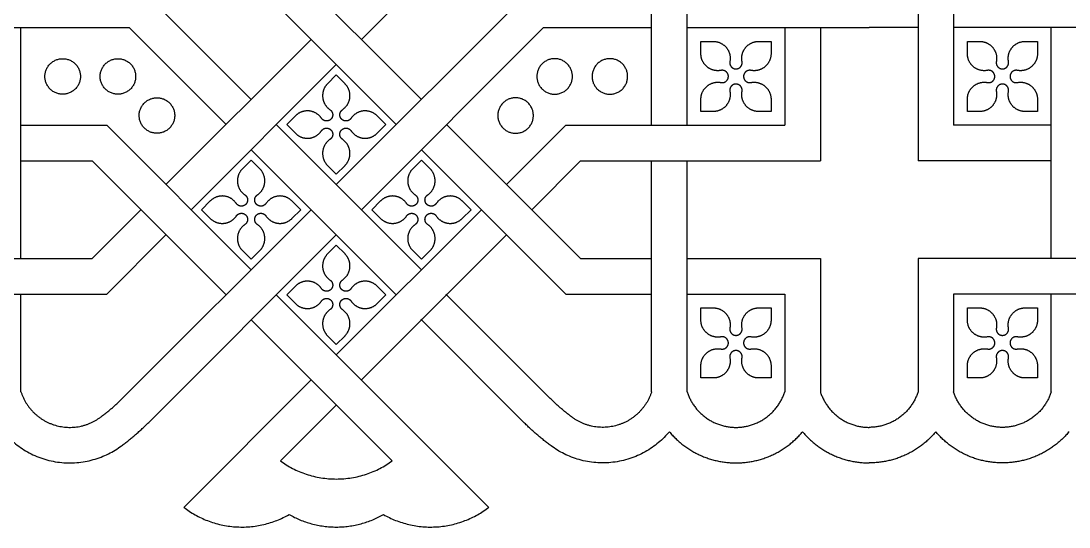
# Model space of a CAD drawing. Header units: millimetres. Extents: x -117 to 119, y -123 to 112.
# Drawn here: x 61.26 to 83.64, y 66.33 to 77.14 of the extents above; entities that cross this region are included whole.
import ezdxf

# ---------------------------------------------------------------- set-up
doc = ezdxf.new("R2010")
doc.units = ezdxf.units.MM
doc.header["$MEASUREMENT"] = 0
doc.layers.add('Layer 03', color=5, linetype='Continuous')

msp = doc.modelspace()

# ---------------------------------------------------------------- linework, layer by layer
at = {"layer": 'Layer 03'}
for p, q in [((74.728, 74.914), (74.728, 80.382)), ((75.486, 74.914), (75.486, 80.068)), ((81.177, 79.204), (81.177, 74.914)), ((80.419, 78.89), (80.419, 74.155)), ((66.191, 78.014), (69.275, 74.93)), ((69.796, 78.014), (68.53, 76.748)), ((66.175, 75.467), (63.883, 77.759)), ((67.994, 73.648), (72.105, 77.759)), ((58.414, 77), (63.568, 77)), ((61.259, 72.068), (61.259, 77)), ((65.639, 74.93), (63.568, 77)), ((68.53, 73.112), (72.419, 77)), ((72.419, 77), (74.728, 77)), ((75.486, 77), (79.375, 77)), ((77.573, 77), (77.573, 74.914)), ((78.332, 77), (78.332, 74.155)), ((80.419, 77), (79.375, 77)), ((86.332, 77), (81.177, 77)), ((83.264, 72.068), (83.264, 77)), ((75.781, 76.443), (75.781, 76.706)), ((75.781, 76.706), (76.044, 76.706)), ((77.015, 76.706), (77.279, 76.706)), ((77.279, 76.706), (77.279, 76.443)), ((81.472, 76.443), (81.472, 76.706)), ((81.472, 76.706), (81.735, 76.706)), ((82.706, 76.706), (82.969, 76.706)), ((82.969, 76.706), (82.969, 76.443)), ((67.994, 76.212), (64.893, 73.112)), ((67.994, 75.989), (67.807, 75.803)), ((68.18, 75.803), (67.994, 75.989)), ((75.781, 75.208), (75.781, 75.472)), ((77.279, 75.472), (77.279, 75.208)), ((81.472, 75.208), (81.472, 75.472)), ((82.969, 75.472), (82.969, 75.208)), ((67.121, 75.116), (66.935, 74.93)), ((69.052, 74.93), (68.866, 75.116)), ((76.044, 75.208), (75.781, 75.208)), ((77.279, 75.208), (77.015, 75.208)), ((81.735, 75.208), (81.472, 75.208)), ((82.969, 75.208), (82.706, 75.208)), ((61.259, 74.914), (63.091, 74.914)), ((66.175, 71.83), (63.091, 74.914)), ((69.812, 71.83), (66.712, 74.93)), ((66.935, 74.93), (67.121, 74.744)), ((68.866, 74.744), (69.052, 74.93)), ((71.63, 73.648), (72.896, 74.914)), ((72.896, 74.914), (77.573, 74.914)), ((83.264, 74.914), (81.177, 74.914)), ((69.275, 71.293), (66.175, 74.394)), ((69.812, 74.394), (72.896, 71.31)), ((61.259, 74.155), (62.777, 74.155)), ((65.639, 71.293), (62.777, 74.155)), ((66.175, 74.171), (65.989, 73.985)), ((66.361, 73.985), (66.175, 74.171)), ((69.812, 74.171), (69.626, 73.985)), ((69.998, 73.985), (69.812, 74.171)), ((72.167, 73.112), (73.21, 74.155)), ((73.21, 74.155), (78.332, 74.155)), ((74.728, 69.223), (74.728, 74.155)), ((75.486, 69.223), (75.486, 74.155)), ((83.264, 74.155), (80.419, 74.155)), ((67.807, 74.057), (67.994, 73.871)), ((67.994, 73.871), (68.18, 74.057)), ((65.302, 73.298), (65.116, 73.112)), ((67.234, 73.112), (67.048, 73.298)), ((68.939, 73.298), (68.753, 73.112)), ((70.871, 73.112), (70.685, 73.298)), ((63.452, 69.106), (67.457, 73.112)), ((65.116, 73.112), (65.302, 72.926)), ((67.048, 72.926), (67.234, 73.112)), ((67.994, 70.012), (71.094, 73.112)), ((68.753, 73.112), (68.939, 72.926)), ((70.685, 72.926), (70.871, 73.112)), ((64.357, 72.575), (63.091, 71.31)), ((63.988, 68.57), (67.994, 72.575)), ((68.53, 69.475), (71.63, 72.575)), ((67.994, 72.352), (67.807, 72.166)), ((68.18, 72.166), (67.994, 72.352)), ((65.989, 72.239), (66.175, 72.053)), ((66.175, 72.053), (66.361, 72.239)), ((69.626, 72.239), (69.812, 72.053)), ((69.812, 72.053), (69.998, 72.239)), ((57.655, 72.068), (62.777, 72.068)), ((73.21, 72.068), (74.728, 72.068)), ((75.486, 72.068), (78.332, 72.068)), ((78.332, 72.068), (78.332, 69.223)), ((85.54, 72.068), (80.419, 72.068)), ((80.419, 72.068), (80.419, 69.223)), ((67.121, 71.48), (66.935, 71.293)), ((69.052, 71.293), (68.866, 71.48)), ((58.414, 71.31), (63.091, 71.31)), ((61.259, 69.223), (61.259, 71.31)), ((71.25, 66.755), (66.712, 71.293)), ((66.935, 71.293), (67.121, 71.107)), ((68.866, 71.107), (69.052, 71.293)), ((72.536, 69.106), (70.332, 71.31)), ((72.896, 71.31), (74.728, 71.31)), ((75.486, 71.31), (77.573, 71.31)), ((77.573, 71.31), (77.573, 69.223)), ((81.177, 71.31), (81.177, 69.223)), ((85.855, 71.31), (81.177, 71.31)), ((83.264, 69.223), (83.264, 71.31)), ((75.781, 70.752), (75.781, 71.015)), ((75.781, 71.015), (76.044, 71.015)), ((77.015, 71.015), (77.279, 71.015)), ((77.279, 71.015), (77.279, 70.752)), ((81.472, 70.752), (81.472, 71.015)), ((81.472, 71.015), (81.735, 71.015)), ((82.706, 71.015), (82.969, 71.015)), ((82.969, 71.015), (82.969, 70.752)), ((69.186, 67.746), (66.175, 70.757)), ((71.999, 68.57), (69.796, 70.773)), ((67.807, 70.421), (67.994, 70.235)), ((67.994, 70.235), (68.18, 70.421)), ((75.781, 69.518), (75.781, 69.781)), ((77.279, 69.781), (77.279, 69.518)), ((81.472, 69.518), (81.472, 69.781)), ((82.969, 69.781), (82.969, 69.518)), ((64.737, 66.755), (67.457, 69.475)), ((76.044, 69.518), (75.781, 69.518)), ((77.279, 69.518), (77.015, 69.518)), ((81.735, 69.518), (81.472, 69.518)), ((82.969, 69.518), (82.706, 69.518)), ((66.801, 67.746), (67.994, 68.939))]:
    msp.add_line(p, q, dxfattribs=at)
for points in [[(66.95, 78.328), (69.812, 75.467)], [(67.457, 76.748), (64.357, 73.648)], [(70.348, 74.93), (73.21, 72.068)], [(63.82, 73.112), (62.777, 72.068)]]:
    msp.add_lwpolyline(points, dxfattribs=at)
for points, weights, knots in [([(76.044, 76.706), (76.215, 76.706), (76.324, 76.575), (76.432, 76.443), (76.4, 76.276)], [1, 0.904854530768, 1, 0.904854530768, 1], [37.441541, 37.441541, 37.441541, 38.250627, 38.250627, 39.059714, 39.059714, 39.059714]), ([(76.659, 76.276), (76.627, 76.443), (76.736, 76.575), (76.845, 76.706), (77.015, 76.706)], [1, 0.904863889332, 1, 0.904863889332, 1], [40.235161, 40.235161, 40.235161, 41.044166, 41.044166, 41.853171, 41.853171, 41.853171]), ([(81.735, 76.706), (81.906, 76.706), (82.014, 76.575), (82.123, 76.443), (82.091, 76.276)], [1, 0.904854530768, 1, 0.904854530768, 1], [37.441541, 37.441541, 37.441541, 38.250627, 38.250627, 39.059714, 39.059714, 39.059714]), ([(82.35, 76.276), (82.318, 76.443), (82.427, 76.575), (82.535, 76.706), (82.706, 76.706)], [1, 0.904863889332, 1, 0.904863889332, 1], [40.235161, 40.235161, 40.235161, 41.044166, 41.044166, 41.853171, 41.853171, 41.853171]), ([(62.53, 75.957), (62.53, 76.337), (62.15, 76.337), (61.771, 76.337), (61.771, 75.957), (61.771, 75.578), (62.15, 75.578), (62.53, 75.578), (62.53, 75.957)], [1, 0.707106781187, 1, 0.707106781187, 1, 0.707106781187, 1, 0.707106781187, 1], [0, 0, 0, 1.570796, 1.570796, 3.141593, 3.141593, 4.712389, 4.712389, 6.283185, 6.283185, 6.283185]), ([(63.709, 75.957), (63.709, 76.337), (63.33, 76.337), (62.95, 76.337), (62.95, 75.957), (62.95, 75.578), (63.33, 75.578), (63.709, 75.578), (63.709, 75.957)], [1, 0.707106781187, 1, 0.707106781187, 1, 0.707106781187, 1, 0.707106781187, 1], [0, 0, 0, 1.570796, 1.570796, 3.141593, 3.141593, 4.712389, 4.712389, 6.283185, 6.283185, 6.283185]), ([(72.278, 75.957), (72.278, 76.337), (72.657, 76.337), (73.037, 76.337), (73.037, 75.957), (73.037, 75.578), (72.657, 75.578), (72.278, 75.578), (72.278, 75.957)], [1, 0.707106781187, 1, 0.707106781187, 1, 0.707106781187, 1, 0.707106781187, 1], [0, 0, 0, 1.570796, 1.570796, 3.141593, 3.141593, 4.712389, 4.712389, 6.283185, 6.283185, 6.283185]), ([(73.457, 75.957), (73.457, 76.337), (73.837, 76.337), (74.216, 76.337), (74.216, 75.957), (74.216, 75.578), (73.837, 75.578), (73.457, 75.578), (73.457, 75.957)], [1, 0.707106781187, 1, 0.707106781187, 1, 0.707106781187, 1, 0.707106781187, 1], [0, 0, 0, 1.570796, 1.570796, 3.141593, 3.141593, 4.712389, 4.712389, 6.283185, 6.283185, 6.283185]), ([(76.211, 76.087), (76.044, 76.055), (75.912, 76.163), (75.781, 76.272), (75.781, 76.443)], [1, 0.904854530768, 1, 0.904854530768, 1], [34.487142, 34.487142, 34.487142, 35.296228, 35.296228, 36.105314, 36.105314, 36.105314]), ([(77.279, 76.443), (77.279, 76.272), (77.147, 76.163), (77.016, 76.055), (76.848, 76.087)], [1, 0.904863889332, 1, 0.904863889332, 1], [20.19797, 20.19797, 20.19797, 21.006976, 21.006976, 21.815981, 21.815981, 21.815981]), ([(81.902, 76.087), (81.735, 76.055), (81.603, 76.163), (81.472, 76.272), (81.472, 76.443)], [1, 0.904854530768, 1, 0.904854530768, 1], [34.487142, 34.487142, 34.487142, 35.296228, 35.296228, 36.105314, 36.105314, 36.105314]), ([(82.969, 76.443), (82.969, 76.272), (82.838, 76.163), (82.707, 76.055), (82.539, 76.087)], [1, 0.904863889332, 1, 0.904863889332, 1], [20.19797, 20.19797, 20.19797, 21.006976, 21.006976, 21.815981, 21.815981, 21.815981]), ([(76.4, 76.276), (76.389, 76.215), (76.428, 76.167), (76.468, 76.119), (76.53, 76.119), (76.592, 76.119), (76.631, 76.167), (76.671, 76.215), (76.659, 76.276)], [1, 0.904841645654, 1, 0.904841645654, 1, 0.904841645654, 1, 0.904841645654, 1], [39.059714, 39.059714, 39.059714, 39.353575, 39.353575, 39.647437, 39.647437, 39.941299, 39.941299, 40.235161, 40.235161, 40.235161]), ([(82.091, 76.276), (82.08, 76.215), (82.119, 76.167), (82.159, 76.119), (82.221, 76.119), (82.283, 76.119), (82.322, 76.167), (82.362, 76.215), (82.35, 76.276)], [1, 0.904841645654, 1, 0.904841645654, 1, 0.904841645654, 1, 0.904841645654, 1], [39.059714, 39.059714, 39.059714, 39.353575, 39.353575, 39.647437, 39.647437, 39.941299, 39.941299, 40.235161, 40.235161, 40.235161]), ([(76.211, 75.828), (76.272, 75.816), (76.32, 75.856), (76.368, 75.895), (76.368, 75.957), (76.368, 76.019), (76.32, 76.059), (76.272, 76.098), (76.211, 76.087)], [1, 0.904841645654, 1, 0.904841645654, 1, 0.904841645654, 1, 0.904841645654, 1], [33.311695, 33.311695, 33.311695, 33.605557, 33.605557, 33.899418, 33.899418, 34.19328, 34.19328, 34.487142, 34.487142, 34.487142]), ([(76.848, 76.087), (76.787, 76.098), (76.74, 76.059), (76.692, 76.019), (76.692, 75.957), (76.692, 75.895), (76.74, 75.856), (76.787, 75.816), (76.848, 75.828)], [1, 0.904841645654, 1, 0.904841645654, 1, 0.904841645654, 1, 0.904841645654, 1], [21.815981, 21.815981, 21.815981, 22.109843, 22.109843, 22.403704, 22.403704, 22.697566, 22.697566, 22.991428, 22.991428, 22.991428]), ([(81.902, 75.828), (81.963, 75.816), (82.011, 75.856), (82.058, 75.895), (82.058, 75.957), (82.058, 76.019), (82.011, 76.059), (81.963, 76.098), (81.902, 76.087)], [1, 0.904841645653, 1, 0.904841645653, 1, 0.904841645653, 1, 0.904841645653, 1], [33.311695, 33.311695, 33.311695, 33.605557, 33.605557, 33.899418, 33.899418, 34.19328, 34.19328, 34.487142, 34.487142, 34.487142]), ([(82.539, 76.087), (82.478, 76.098), (82.43, 76.059), (82.383, 76.019), (82.383, 75.957), (82.383, 75.895), (82.43, 75.856), (82.478, 75.816), (82.539, 75.828)], [1, 0.904841645653, 1, 0.904841645653, 1, 0.904841645653, 1, 0.904841645653, 1], [21.815981, 21.815981, 21.815981, 22.109843, 22.109843, 22.403704, 22.403704, 22.697566, 22.697566, 22.991428, 22.991428, 22.991428]), ([(67.807, 75.803), (67.687, 75.682), (67.703, 75.512), (67.719, 75.343), (67.86, 75.247)], [1, 0.904863889332, 1, 0.904863889332, 1], [31.693684, 31.693684, 31.693684, 32.50269, 32.50269, 33.311695, 33.311695, 33.311695]), ([(68.127, 75.247), (68.268, 75.343), (68.284, 75.512), (68.3, 75.682), (68.18, 75.803)], [1, 0.904863889332, 1, 0.904863889332, 1], [28.739447, 28.739447, 28.739447, 29.548452, 29.548452, 30.357457, 30.357457, 30.357457]), ([(75.781, 75.472), (75.781, 75.642), (75.912, 75.751), (76.044, 75.86), (76.211, 75.828)], [1, 0.904863889332, 1, 0.904863889332, 1], [31.693684, 31.693684, 31.693684, 32.50269, 32.50269, 33.311695, 33.311695, 33.311695]), ([(76.659, 75.639), (76.671, 75.7), (76.631, 75.747), (76.592, 75.795), (76.53, 75.795), (76.468, 75.795), (76.428, 75.747), (76.389, 75.7), (76.4, 75.639)], [1, 0.904841645653, 1, 0.904841645653, 1, 0.904841645653, 1, 0.904841645653, 1], [27.564, 27.564, 27.564, 27.857861, 27.857861, 28.151723, 28.151723, 28.445585, 28.445585, 28.739447, 28.739447, 28.739447]), ([(76.848, 75.828), (77.016, 75.86), (77.147, 75.751), (77.279, 75.642), (77.279, 75.472)], [1, 0.904854530768, 1, 0.904854530768, 1], [22.991428, 22.991428, 22.991428, 23.800514, 23.800514, 24.6096, 24.6096, 24.6096]), ([(81.472, 75.472), (81.472, 75.642), (81.603, 75.751), (81.735, 75.86), (81.902, 75.828)], [1, 0.904863889332, 1, 0.904863889332, 1], [31.693684, 31.693684, 31.693684, 32.50269, 32.50269, 33.311695, 33.311695, 33.311695]), ([(82.35, 75.639), (82.362, 75.7), (82.322, 75.747), (82.283, 75.795), (82.221, 75.795), (82.159, 75.795), (82.119, 75.747), (82.08, 75.7), (82.091, 75.639)], [1, 0.904841645653, 1, 0.904841645653, 1, 0.904841645653, 1, 0.904841645653, 1], [27.564, 27.564, 27.564, 27.857861, 27.857861, 28.151723, 28.151723, 28.445585, 28.445585, 28.739447, 28.739447, 28.739447]), ([(82.539, 75.828), (82.707, 75.86), (82.838, 75.751), (82.969, 75.642), (82.969, 75.472)], [1, 0.904854530768, 1, 0.904854530768, 1], [22.991428, 22.991428, 22.991428, 23.800514, 23.800514, 24.6096, 24.6096, 24.6096]), ([(64.543, 75.123), (64.543, 75.503), (64.164, 75.503), (63.784, 75.503), (63.784, 75.123), (63.784, 74.744), (64.164, 74.744), (64.543, 74.744), (64.543, 75.123)], [1, 0.707106781187, 1, 0.707106781187, 1, 0.707106781187, 1, 0.707106781187, 1], [0, 0, 0, 1.570796, 1.570796, 3.141593, 3.141593, 4.712389, 4.712389, 6.283185, 6.283185, 6.283185]), ([(71.444, 75.123), (71.444, 75.503), (71.823, 75.503), (72.203, 75.503), (72.203, 75.123), (72.203, 74.744), (71.823, 74.744), (71.444, 74.744), (71.444, 75.123)], [1, 0.707106781187, 1, 0.707106781187, 1, 0.707106781187, 1, 0.707106781187, 1], [0, 0, 0, 1.570796, 1.570796, 3.141593, 3.141593, 4.712389, 4.712389, 6.283185, 6.283185, 6.283185]), ([(76.4, 75.639), (76.432, 75.471), (76.324, 75.34), (76.215, 75.208), (76.044, 75.208)], [1, 0.904863889332, 1, 0.904863889332, 1], [28.739447, 28.739447, 28.739447, 29.548452, 29.548452, 30.357457, 30.357457, 30.357457]), ([(77.015, 75.208), (76.845, 75.208), (76.736, 75.34), (76.627, 75.471), (76.659, 75.639)], [1, 0.904854530768, 1, 0.904854530768, 1], [25.945827, 25.945827, 25.945827, 26.754913, 26.754913, 27.564, 27.564, 27.564]), ([(82.091, 75.639), (82.123, 75.471), (82.014, 75.34), (81.906, 75.208), (81.735, 75.208)], [1, 0.904863889332, 1, 0.904863889332, 1], [28.739447, 28.739447, 28.739447, 29.548452, 29.548452, 30.357457, 30.357457, 30.357457]), ([(82.706, 75.208), (82.535, 75.208), (82.427, 75.34), (82.318, 75.471), (82.35, 75.639)], [1, 0.904854530768, 1, 0.904854530768, 1], [25.945827, 25.945827, 25.945827, 26.754913, 26.754913, 27.564, 27.564, 27.564]), ([(67.677, 75.064), (67.581, 75.205), (67.411, 75.221), (67.241, 75.237), (67.121, 75.116)], [1, 0.904854530768, 1, 0.904854530768, 1], [34.487142, 34.487142, 34.487142, 35.296228, 35.296228, 36.105314, 36.105314, 36.105314]), ([(67.86, 75.247), (67.911, 75.212), (67.917, 75.15), (67.923, 75.089), (67.879, 75.045), (67.835, 75.001), (67.774, 75.007), (67.712, 75.013), (67.677, 75.064)], [1, 0.904841645654, 1, 0.904841645654, 1, 0.904841645654, 1, 0.904841645654, 1], [33.311695, 33.311695, 33.311695, 33.605557, 33.605557, 33.899418, 33.899418, 34.19328, 34.19328, 34.487142, 34.487142, 34.487142]), ([(68.31, 75.064), (68.275, 75.013), (68.214, 75.007), (68.152, 75.001), (68.108, 75.045), (68.064, 75.089), (68.07, 75.15), (68.076, 75.212), (68.127, 75.247)], [1, 0.904841645653, 1, 0.904841645653, 1, 0.904841645653, 1, 0.904841645653, 1], [27.564, 27.564, 27.564, 27.857861, 27.857861, 28.151723, 28.151723, 28.445585, 28.445585, 28.739447, 28.739447, 28.739447]), ([(68.866, 75.116), (68.746, 75.237), (68.576, 75.221), (68.406, 75.205), (68.31, 75.064)], [1, 0.904854530768, 1, 0.904854530768, 1], [25.945827, 25.945827, 25.945827, 26.754913, 26.754913, 27.564, 27.564, 27.564]), ([(67.121, 74.744), (67.241, 74.623), (67.411, 74.639), (67.581, 74.655), (67.677, 74.796)], [1, 0.904854530768, 1, 0.904854530768, 1], [37.441541, 37.441541, 37.441541, 38.250627, 38.250627, 39.059714, 39.059714, 39.059714]), ([(67.677, 74.796), (67.712, 74.848), (67.774, 74.854), (67.835, 74.859), (67.879, 74.816), (67.923, 74.772), (67.917, 74.71), (67.911, 74.648), (67.86, 74.614)], [1, 0.904841645653, 1, 0.904841645653, 1, 0.904841645653, 1, 0.904841645653, 1], [39.059714, 39.059714, 39.059714, 39.353575, 39.353575, 39.647437, 39.647437, 39.941299, 39.941299, 40.235161, 40.235161, 40.235161]), ([(68.127, 74.614), (68.076, 74.648), (68.07, 74.71), (68.064, 74.772), (68.108, 74.816), (68.152, 74.859), (68.214, 74.854), (68.275, 74.848), (68.31, 74.796)], [1, 0.904841645653, 1, 0.904841645653, 1, 0.904841645653, 1, 0.904841645653, 1], [21.815981, 21.815981, 21.815981, 22.109843, 22.109843, 22.403704, 22.403704, 22.697566, 22.697566, 22.991428, 22.991428, 22.991428]), ([(68.31, 74.796), (68.406, 74.655), (68.576, 74.639), (68.746, 74.623), (68.866, 74.744)], [1, 0.904854530768, 1, 0.904854530768, 1], [22.991428, 22.991428, 22.991428, 23.800514, 23.800514, 24.6096, 24.6096, 24.6096]), ([(67.86, 74.614), (67.719, 74.518), (67.703, 74.348), (67.687, 74.178), (67.807, 74.057)], [1, 0.904863889332, 1, 0.904863889332, 1], [40.235161, 40.235161, 40.235161, 41.044166, 41.044166, 41.853171, 41.853171, 41.853171]), ([(68.18, 74.057), (68.3, 74.178), (68.284, 74.348), (68.268, 74.518), (68.127, 74.614)], [1, 0.904863889332, 1, 0.904863889332, 1], [20.19797, 20.19797, 20.19797, 21.006976, 21.006976, 21.815981, 21.815981, 21.815981]), ([(65.989, 73.985), (65.868, 73.864), (65.884, 73.694), (65.9, 73.524), (66.042, 73.428)], [1, 0.904863889332, 1, 0.904863889332, 1], [31.693684, 31.693684, 31.693684, 32.50269, 32.50269, 33.311695, 33.311695, 33.311695]), ([(66.309, 73.428), (66.45, 73.524), (66.466, 73.694), (66.482, 73.864), (66.361, 73.985)], [1, 0.904863889332, 1, 0.904863889332, 1], [28.739447, 28.739447, 28.739447, 29.548452, 29.548452, 30.357457, 30.357457, 30.357457]), ([(69.626, 73.985), (69.505, 73.864), (69.521, 73.694), (69.537, 73.524), (69.678, 73.428)], [1, 0.904863889332, 1, 0.904863889332, 1], [31.693684, 31.693684, 31.693684, 32.50269, 32.50269, 33.311695, 33.311695, 33.311695]), ([(69.946, 73.428), (70.087, 73.524), (70.103, 73.694), (70.119, 73.864), (69.998, 73.985)], [1, 0.904863889332, 1, 0.904863889332, 1], [28.739447, 28.739447, 28.739447, 29.548452, 29.548452, 30.357457, 30.357457, 30.357457]), ([(66.042, 73.428), (66.093, 73.394), (66.099, 73.332), (66.104, 73.27), (66.061, 73.226), (66.017, 73.183), (65.955, 73.188), (65.893, 73.194), (65.859, 73.245)], [1, 0.904841645653, 1, 0.904841645653, 1, 0.904841645653, 1, 0.904841645653, 1], [33.311695, 33.311695, 33.311695, 33.605557, 33.605557, 33.899418, 33.899418, 34.19328, 34.19328, 34.487142, 34.487142, 34.487142]), ([(66.492, 73.245), (66.457, 73.194), (66.395, 73.188), (66.334, 73.183), (66.29, 73.226), (66.246, 73.27), (66.252, 73.332), (66.258, 73.394), (66.309, 73.428)], [1, 0.904841645653, 1, 0.904841645653, 1, 0.904841645653, 1, 0.904841645653, 1], [27.564, 27.564, 27.564, 27.857861, 27.857861, 28.151723, 28.151723, 28.445585, 28.445585, 28.739447, 28.739447, 28.739447]), ([(69.678, 73.428), (69.729, 73.394), (69.735, 73.332), (69.741, 73.27), (69.697, 73.226), (69.654, 73.183), (69.592, 73.188), (69.53, 73.194), (69.495, 73.245)], [1, 0.904841645654, 1, 0.904841645654, 1, 0.904841645654, 1, 0.904841645654, 1], [33.311695, 33.311695, 33.311695, 33.605557, 33.605557, 33.899418, 33.899418, 34.19328, 34.19328, 34.487142, 34.487142, 34.487142]), ([(70.129, 73.245), (70.094, 73.194), (70.032, 73.188), (69.97, 73.183), (69.927, 73.226), (69.883, 73.27), (69.889, 73.332), (69.894, 73.394), (69.946, 73.428)], [1, 0.904841645653, 1, 0.904841645653, 1, 0.904841645653, 1, 0.904841645653, 1], [27.564, 27.564, 27.564, 27.857861, 27.857861, 28.151723, 28.151723, 28.445585, 28.445585, 28.739447, 28.739447, 28.739447]), ([(65.859, 73.245), (65.763, 73.386), (65.593, 73.403), (65.423, 73.419), (65.302, 73.298)], [1, 0.904854530768, 1, 0.904854530768, 1], [34.487142, 34.487142, 34.487142, 35.296228, 35.296228, 36.105314, 36.105314, 36.105314]), ([(67.048, 73.298), (66.927, 73.419), (66.758, 73.403), (66.588, 73.386), (66.492, 73.245)], [1, 0.904854530768, 1, 0.904854530768, 1], [25.945827, 25.945827, 25.945827, 26.754913, 26.754913, 27.564, 27.564, 27.564]), ([(69.495, 73.245), (69.399, 73.386), (69.23, 73.403), (69.06, 73.419), (68.939, 73.298)], [1, 0.904854530768, 1, 0.904854530768, 1], [34.487142, 34.487142, 34.487142, 35.296228, 35.296228, 36.105314, 36.105314, 36.105314]), ([(70.685, 73.298), (70.564, 73.419), (70.394, 73.403), (70.224, 73.386), (70.129, 73.245)], [1, 0.904854530768, 1, 0.904854530768, 1], [25.945827, 25.945827, 25.945827, 26.754913, 26.754913, 27.564, 27.564, 27.564]), ([(65.302, 72.926), (65.423, 72.805), (65.593, 72.821), (65.763, 72.837), (65.859, 72.978)], [1, 0.904854530768, 1, 0.904854530768, 1], [37.441541, 37.441541, 37.441541, 38.250627, 38.250627, 39.059714, 39.059714, 39.059714]), ([(65.859, 72.978), (65.893, 73.029), (65.955, 73.035), (66.017, 73.041), (66.061, 72.997), (66.104, 72.953), (66.099, 72.892), (66.093, 72.83), (66.042, 72.795)], [1, 0.904841645654, 1, 0.904841645654, 1, 0.904841645654, 1, 0.904841645654, 1], [39.059714, 39.059714, 39.059714, 39.353575, 39.353575, 39.647437, 39.647437, 39.941299, 39.941299, 40.235161, 40.235161, 40.235161]), ([(66.309, 72.795), (66.258, 72.83), (66.252, 72.892), (66.246, 72.953), (66.29, 72.997), (66.334, 73.041), (66.395, 73.035), (66.457, 73.029), (66.492, 72.978)], [1, 0.904841645653, 1, 0.904841645653, 1, 0.904841645653, 1, 0.904841645653, 1], [21.815981, 21.815981, 21.815981, 22.109843, 22.109843, 22.403704, 22.403704, 22.697566, 22.697566, 22.991428, 22.991428, 22.991428]), ([(66.492, 72.978), (66.588, 72.837), (66.758, 72.821), (66.927, 72.805), (67.048, 72.926)], [1, 0.904854530768, 1, 0.904854530768, 1], [22.991428, 22.991428, 22.991428, 23.800514, 23.800514, 24.6096, 24.6096, 24.6096]), ([(68.939, 72.926), (69.06, 72.805), (69.23, 72.821), (69.399, 72.837), (69.495, 72.978)], [1, 0.904854530768, 1, 0.904854530768, 1], [37.441541, 37.441541, 37.441541, 38.250627, 38.250627, 39.059714, 39.059714, 39.059714]), ([(69.495, 72.978), (69.53, 73.029), (69.592, 73.035), (69.654, 73.041), (69.697, 72.997), (69.741, 72.953), (69.735, 72.892), (69.729, 72.83), (69.678, 72.795)], [1, 0.904841645653, 1, 0.904841645653, 1, 0.904841645653, 1, 0.904841645653, 1], [39.059714, 39.059714, 39.059714, 39.353575, 39.353575, 39.647437, 39.647437, 39.941299, 39.941299, 40.235161, 40.235161, 40.235161]), ([(69.946, 72.795), (69.894, 72.83), (69.889, 72.892), (69.883, 72.953), (69.927, 72.997), (69.97, 73.041), (70.032, 73.035), (70.094, 73.029), (70.129, 72.978)], [1, 0.904841645653, 1, 0.904841645653, 1, 0.904841645653, 1, 0.904841645653, 1], [21.815981, 21.815981, 21.815981, 22.109843, 22.109843, 22.403704, 22.403704, 22.697566, 22.697566, 22.991428, 22.991428, 22.991428]), ([(70.129, 72.978), (70.224, 72.837), (70.394, 72.821), (70.564, 72.805), (70.685, 72.926)], [1, 0.904854530768, 1, 0.904854530768, 1], [22.991428, 22.991428, 22.991428, 23.800514, 23.800514, 24.6096, 24.6096, 24.6096]), ([(66.042, 72.795), (65.9, 72.699), (65.884, 72.529), (65.868, 72.36), (65.989, 72.239)], [1, 0.904863889332, 1, 0.904863889332, 1], [40.235161, 40.235161, 40.235161, 41.044166, 41.044166, 41.853171, 41.853171, 41.853171]), ([(66.361, 72.239), (66.482, 72.36), (66.466, 72.529), (66.45, 72.699), (66.309, 72.795)], [1, 0.904863889332, 1, 0.904863889332, 1], [20.19797, 20.19797, 20.19797, 21.006976, 21.006976, 21.815981, 21.815981, 21.815981]), ([(69.678, 72.795), (69.537, 72.699), (69.521, 72.529), (69.505, 72.36), (69.626, 72.239)], [1, 0.904863889332, 1, 0.904863889332, 1], [40.235161, 40.235161, 40.235161, 41.044166, 41.044166, 41.853171, 41.853171, 41.853171]), ([(69.998, 72.239), (70.119, 72.36), (70.103, 72.529), (70.087, 72.699), (69.946, 72.795)], [1, 0.904863889332, 1, 0.904863889332, 1], [20.19797, 20.19797, 20.19797, 21.006976, 21.006976, 21.815981, 21.815981, 21.815981]), ([(67.807, 72.166), (67.687, 72.046), (67.703, 71.876), (67.719, 71.706), (67.86, 71.61)], [1, 0.904863889332, 1, 0.904863889332, 1], [31.693684, 31.693684, 31.693684, 32.50269, 32.50269, 33.311695, 33.311695, 33.311695]), ([(68.127, 71.61), (68.268, 71.706), (68.284, 71.876), (68.3, 72.046), (68.18, 72.166)], [1, 0.904863889332, 1, 0.904863889332, 1], [28.739447, 28.739447, 28.739447, 29.548452, 29.548452, 30.357457, 30.357457, 30.357457]), ([(67.677, 71.427), (67.581, 71.568), (67.411, 71.584), (67.241, 71.6), (67.121, 71.48)], [1, 0.904854530768, 1, 0.904854530768, 1], [34.487142, 34.487142, 34.487142, 35.296228, 35.296228, 36.105314, 36.105314, 36.105314]), ([(67.86, 71.61), (67.911, 71.575), (67.917, 71.514), (67.923, 71.452), (67.879, 71.408), (67.835, 71.364), (67.774, 71.37), (67.712, 71.376), (67.677, 71.427)], [1, 0.904841645653, 1, 0.904841645653, 1, 0.904841645653, 1, 0.904841645653, 1], [33.311695, 33.311695, 33.311695, 33.605557, 33.605557, 33.899418, 33.899418, 34.19328, 34.19328, 34.487142, 34.487142, 34.487142]), ([(68.31, 71.427), (68.275, 71.376), (68.214, 71.37), (68.152, 71.364), (68.108, 71.408), (68.064, 71.452), (68.07, 71.514), (68.076, 71.575), (68.127, 71.61)], [1, 0.904841645653, 1, 0.904841645653, 1, 0.904841645653, 1, 0.904841645653, 1], [27.564, 27.564, 27.564, 27.857861, 27.857861, 28.151723, 28.151723, 28.445585, 28.445585, 28.739447, 28.739447, 28.739447]), ([(68.866, 71.48), (68.746, 71.6), (68.576, 71.584), (68.406, 71.568), (68.31, 71.427)], [1, 0.904854530768, 1, 0.904854530768, 1], [25.945827, 25.945827, 25.945827, 26.754913, 26.754913, 27.564, 27.564, 27.564]), ([(67.677, 71.16), (67.712, 71.211), (67.774, 71.217), (67.835, 71.223), (67.879, 71.179), (67.923, 71.135), (67.917, 71.073), (67.911, 71.012), (67.86, 70.977)], [1, 0.904841645654, 1, 0.904841645654, 1, 0.904841645654, 1, 0.904841645654, 1], [39.059714, 39.059714, 39.059714, 39.353575, 39.353575, 39.647437, 39.647437, 39.941299, 39.941299, 40.235161, 40.235161, 40.235161]), ([(68.127, 70.977), (68.076, 71.012), (68.07, 71.073), (68.064, 71.135), (68.108, 71.179), (68.152, 71.223), (68.214, 71.217), (68.275, 71.211), (68.31, 71.16)], [1, 0.904841645654, 1, 0.904841645654, 1, 0.904841645654, 1, 0.904841645654, 1], [21.815981, 21.815981, 21.815981, 22.109843, 22.109843, 22.403704, 22.403704, 22.697566, 22.697566, 22.991428, 22.991428, 22.991428]), ([(67.121, 71.107), (67.241, 70.987), (67.411, 71.003), (67.581, 71.019), (67.677, 71.16)], [1, 0.904854530768, 1, 0.904854530768, 1], [37.441541, 37.441541, 37.441541, 38.250627, 38.250627, 39.059714, 39.059714, 39.059714]), ([(67.86, 70.977), (67.719, 70.881), (67.703, 70.711), (67.687, 70.541), (67.807, 70.421)], [1, 0.904863889332, 1, 0.904863889332, 1], [40.235161, 40.235161, 40.235161, 41.044166, 41.044166, 41.853171, 41.853171, 41.853171]), ([(68.18, 70.421), (68.3, 70.541), (68.284, 70.711), (68.268, 70.881), (68.127, 70.977)], [1, 0.904863889332, 1, 0.904863889332, 1], [20.19797, 20.19797, 20.19797, 21.006976, 21.006976, 21.815981, 21.815981, 21.815981]), ([(68.31, 71.16), (68.406, 71.019), (68.576, 71.003), (68.746, 70.987), (68.866, 71.107)], [1, 0.904854530768, 1, 0.904854530768, 1], [22.991428, 22.991428, 22.991428, 23.800514, 23.800514, 24.6096, 24.6096, 24.6096]), ([(76.044, 71.015), (76.215, 71.015), (76.324, 70.884), (76.432, 70.752), (76.4, 70.585)], [1, 0.904854530768, 1, 0.904854530768, 1], [37.441541, 37.441541, 37.441541, 38.250627, 38.250627, 39.059714, 39.059714, 39.059714]), ([(76.659, 70.585), (76.627, 70.752), (76.736, 70.884), (76.845, 71.015), (77.015, 71.015)], [1, 0.904863889332, 1, 0.904863889332, 1], [40.235161, 40.235161, 40.235161, 41.044166, 41.044166, 41.853171, 41.853171, 41.853171]), ([(81.735, 71.015), (81.906, 71.015), (82.014, 70.884), (82.123, 70.752), (82.091, 70.585)], [1, 0.904854530768, 1, 0.904854530768, 1], [37.441541, 37.441541, 37.441541, 38.250627, 38.250627, 39.059714, 39.059714, 39.059714]), ([(82.35, 70.585), (82.318, 70.752), (82.427, 70.884), (82.535, 71.015), (82.706, 71.015)], [1, 0.904863889332, 1, 0.904863889332, 1], [40.235161, 40.235161, 40.235161, 41.044166, 41.044166, 41.853171, 41.853171, 41.853171]), ([(76.211, 70.396), (76.044, 70.364), (75.912, 70.473), (75.781, 70.581), (75.781, 70.752)], [1, 0.904854530768, 1, 0.904854530768, 1], [34.487142, 34.487142, 34.487142, 35.296228, 35.296228, 36.105314, 36.105314, 36.105314]), ([(77.279, 70.752), (77.279, 70.581), (77.147, 70.473), (77.016, 70.364), (76.848, 70.396)], [1, 0.904863889332, 1, 0.904863889332, 1], [20.19797, 20.19797, 20.19797, 21.006976, 21.006976, 21.815981, 21.815981, 21.815981]), ([(81.902, 70.396), (81.735, 70.364), (81.603, 70.473), (81.472, 70.581), (81.472, 70.752)], [1, 0.904854530768, 1, 0.904854530768, 1], [34.487142, 34.487142, 34.487142, 35.296228, 35.296228, 36.105314, 36.105314, 36.105314]), ([(82.969, 70.752), (82.969, 70.581), (82.838, 70.473), (82.707, 70.364), (82.539, 70.396)], [1, 0.904863889332, 1, 0.904863889332, 1], [20.19797, 20.19797, 20.19797, 21.006976, 21.006976, 21.815981, 21.815981, 21.815981]), ([(76.4, 70.585), (76.389, 70.524), (76.428, 70.476), (76.468, 70.428), (76.53, 70.428), (76.592, 70.428), (76.631, 70.476), (76.671, 70.524), (76.659, 70.585)], [1, 0.904841645653, 1, 0.904841645653, 1, 0.904841645653, 1, 0.904841645653, 1], [39.059714, 39.059714, 39.059714, 39.353575, 39.353575, 39.647437, 39.647437, 39.941299, 39.941299, 40.235161, 40.235161, 40.235161]), ([(82.091, 70.585), (82.08, 70.524), (82.119, 70.476), (82.159, 70.428), (82.221, 70.428), (82.283, 70.428), (82.322, 70.476), (82.362, 70.524), (82.35, 70.585)], [1, 0.904841645654, 1, 0.904841645654, 1, 0.904841645654, 1, 0.904841645654, 1], [39.059714, 39.059714, 39.059714, 39.353575, 39.353575, 39.647437, 39.647437, 39.941299, 39.941299, 40.235161, 40.235161, 40.235161]), ([(76.211, 70.137), (76.272, 70.125), (76.32, 70.165), (76.368, 70.204), (76.368, 70.266), (76.368, 70.328), (76.32, 70.368), (76.272, 70.407), (76.211, 70.396)], [1, 0.904841645654, 1, 0.904841645654, 1, 0.904841645654, 1, 0.904841645654, 1], [33.311695, 33.311695, 33.311695, 33.605557, 33.605557, 33.899418, 33.899418, 34.19328, 34.19328, 34.487142, 34.487142, 34.487142]), ([(76.848, 70.396), (76.787, 70.407), (76.74, 70.368), (76.692, 70.328), (76.692, 70.266), (76.692, 70.204), (76.74, 70.165), (76.787, 70.125), (76.848, 70.137)], [1, 0.904841645653, 1, 0.904841645653, 1, 0.904841645653, 1, 0.904841645653, 1], [21.815981, 21.815981, 21.815981, 22.109843, 22.109843, 22.403704, 22.403704, 22.697566, 22.697566, 22.991428, 22.991428, 22.991428]), ([(81.902, 70.137), (81.963, 70.125), (82.011, 70.165), (82.058, 70.204), (82.058, 70.266), (82.058, 70.328), (82.011, 70.368), (81.963, 70.407), (81.902, 70.396)], [1, 0.904841645654, 1, 0.904841645654, 1, 0.904841645654, 1, 0.904841645654, 1], [33.311695, 33.311695, 33.311695, 33.605557, 33.605557, 33.899418, 33.899418, 34.19328, 34.19328, 34.487142, 34.487142, 34.487142]), ([(82.539, 70.396), (82.478, 70.407), (82.43, 70.368), (82.383, 70.328), (82.383, 70.266), (82.383, 70.204), (82.43, 70.165), (82.478, 70.125), (82.539, 70.137)], [1, 0.904841645653, 1, 0.904841645653, 1, 0.904841645653, 1, 0.904841645653, 1], [21.815981, 21.815981, 21.815981, 22.109843, 22.109843, 22.403704, 22.403704, 22.697566, 22.697566, 22.991428, 22.991428, 22.991428]), ([(75.781, 69.781), (75.781, 69.951), (75.912, 70.06), (76.044, 70.169), (76.211, 70.137)], [1, 0.904863889332, 1, 0.904863889332, 1], [31.693684, 31.693684, 31.693684, 32.50269, 32.50269, 33.311695, 33.311695, 33.311695]), ([(76.659, 69.948), (76.671, 70.009), (76.631, 70.057), (76.592, 70.104), (76.53, 70.104), (76.468, 70.104), (76.428, 70.057), (76.389, 70.009), (76.4, 69.948)], [1, 0.904841645653, 1, 0.904841645653, 1, 0.904841645653, 1, 0.904841645653, 1], [27.564, 27.564, 27.564, 27.857861, 27.857861, 28.151723, 28.151723, 28.445585, 28.445585, 28.739447, 28.739447, 28.739447]), ([(76.848, 70.137), (77.016, 70.169), (77.147, 70.06), (77.279, 69.951), (77.279, 69.781)], [1, 0.904854530768, 1, 0.904854530768, 1], [22.991428, 22.991428, 22.991428, 23.800514, 23.800514, 24.6096, 24.6096, 24.6096]), ([(81.472, 69.781), (81.472, 69.951), (81.603, 70.06), (81.735, 70.169), (81.902, 70.137)], [1, 0.904863889332, 1, 0.904863889332, 1], [31.693684, 31.693684, 31.693684, 32.50269, 32.50269, 33.311695, 33.311695, 33.311695]), ([(82.35, 69.948), (82.362, 70.009), (82.322, 70.057), (82.283, 70.104), (82.221, 70.104), (82.159, 70.104), (82.119, 70.057), (82.08, 70.009), (82.091, 69.948)], [1, 0.904841645653, 1, 0.904841645653, 1, 0.904841645653, 1, 0.904841645653, 1], [27.564, 27.564, 27.564, 27.857861, 27.857861, 28.151723, 28.151723, 28.445585, 28.445585, 28.739447, 28.739447, 28.739447]), ([(82.539, 70.137), (82.707, 70.169), (82.838, 70.06), (82.969, 69.951), (82.969, 69.781)], [1, 0.904854530768, 1, 0.904854530768, 1], [22.991428, 22.991428, 22.991428, 23.800514, 23.800514, 24.6096, 24.6096, 24.6096]), ([(76.4, 69.948), (76.432, 69.78), (76.324, 69.649), (76.215, 69.518), (76.044, 69.518)], [1, 0.904863889332, 1, 0.904863889332, 1], [28.739447, 28.739447, 28.739447, 29.548452, 29.548452, 30.357457, 30.357457, 30.357457]), ([(77.015, 69.518), (76.845, 69.518), (76.736, 69.649), (76.627, 69.78), (76.659, 69.948)], [1, 0.904854530768, 1, 0.904854530768, 1], [25.945827, 25.945827, 25.945827, 26.754913, 26.754913, 27.564, 27.564, 27.564]), ([(82.091, 69.948), (82.123, 69.78), (82.014, 69.649), (81.906, 69.518), (81.735, 69.518)], [1, 0.904863889332, 1, 0.904863889332, 1], [28.739447, 28.739447, 28.739447, 29.548452, 29.548452, 30.357457, 30.357457, 30.357457]), ([(82.706, 69.518), (82.535, 69.518), (82.427, 69.649), (82.318, 69.78), (82.35, 69.948)], [1, 0.904854530768, 1, 0.904854530768, 1], [25.945827, 25.945827, 25.945827, 26.754913, 26.754913, 27.564, 27.564, 27.564]), ([(61.259, 69.223), (61.432, 68.688), (61.968, 68.516), (62.503, 68.344), (62.955, 68.678)], [1, 0.889698927156, 1, 0.889698927156, 1], [0, 0, 0, 2.739669, 2.739669, 5.479339, 5.479339, 5.479339]), ([(74.728, 69.223), (74.555, 68.688), (74.02, 68.516), (73.484, 68.344), (73.032, 68.678)], [1, 0.889698927156, 1, 0.889698927156, 1], [0, 0, 0, 2.739669, 2.739669, 5.479339, 5.479339, 5.479339]), ([(75.486, 69.223), (75.731, 68.463), (76.53, 68.463), (77.328, 68.463), (77.573, 69.223)], [1, 0.808308952404, 1, 0.808308952404, 1], [0, 0, 0, 3.637718, 3.637718, 7.275437, 7.275437, 7.275437]), ([(83.264, 69.223), (83.019, 68.463), (82.221, 68.463), (81.422, 68.463), (81.177, 69.223)], [1, 0.808308952404, 1, 0.808308952404, 1], [0, 0, 0, 3.637718, 3.637718, 7.275437, 7.275437, 7.275437]), ([(75.107, 68.369), (75.663, 67.704), (76.53, 67.704), (77.396, 67.704), (77.952, 68.369)], [1, 0.905997839944, 1, 0.905997839944, 1], [1.11212, 1.11212, 1.11212, 3.637718, 3.637718, 6.163316, 6.163316, 6.163316]), ([(83.643, 68.369), (83.087, 67.704), (82.221, 67.704), (81.354, 67.704), (80.798, 68.369)], [1, 0.905997839944, 1, 0.905997839944, 1], [1.11212, 1.11212, 1.11212, 3.637718, 3.637718, 6.163316, 6.163316, 6.163316])]:
    msp.add_rational_spline(points, weights, degree=2, knots=knots, dxfattribs=at)
for points, weights in [([(78.332, 69.223), (78.577, 68.463), (79.375, 68.463)], [1, 0.808308952404, 1]), ([(80.419, 69.223), (80.174, 68.463), (79.375, 68.463)], [1, 0.808308952404, 1]), ([(62.955, 68.678), (63.219, 68.874), (63.452, 69.106)], [1, 0.9972633596, 1]), ([(73.032, 68.678), (72.768, 68.874), (72.536, 69.106)], [1, 0.997263339718, 1]), ([(63.407, 68.069), (63.716, 68.298), (63.988, 68.57)], [1, 0.997263340105, 1]), ([(72.581, 68.069), (72.271, 68.298), (71.999, 68.57)], [1, 0.997263353172, 1]), ([(60.88, 68.369), (62.002, 67.028), (63.407, 68.069)], [1, 0.72774698468, 1]), ([(75.107, 68.369), (73.985, 67.028), (72.581, 68.069)], [1, 0.72774698468, 1]), ([(77.952, 68.369), (78.509, 67.704), (79.375, 67.704)], [1, 0.905997839944, 1]), ([(80.798, 68.369), (80.242, 67.704), (79.375, 67.704)], [1, 0.905997839944, 1]), ([(66.801, 67.746), (67.994, 66.884), (69.186, 67.746)], [1, 0.81051104419, 1]), ([(64.737, 66.755), (65.81, 65.933), (66.986, 66.601)], [1, 0.833681810632, 1]), ([(69.001, 66.601), (70.177, 65.933), (71.25, 66.755)], [1, 0.833681810632, 1]), ([(66.986, 66.601), (67.994, 66.029), (69.001, 66.601)], [1, 0.869538439126, 1])]:
    msp.add_rational_spline(points, weights, degree=2, dxfattribs=at)

doc.saveas('drawing.dxf')
